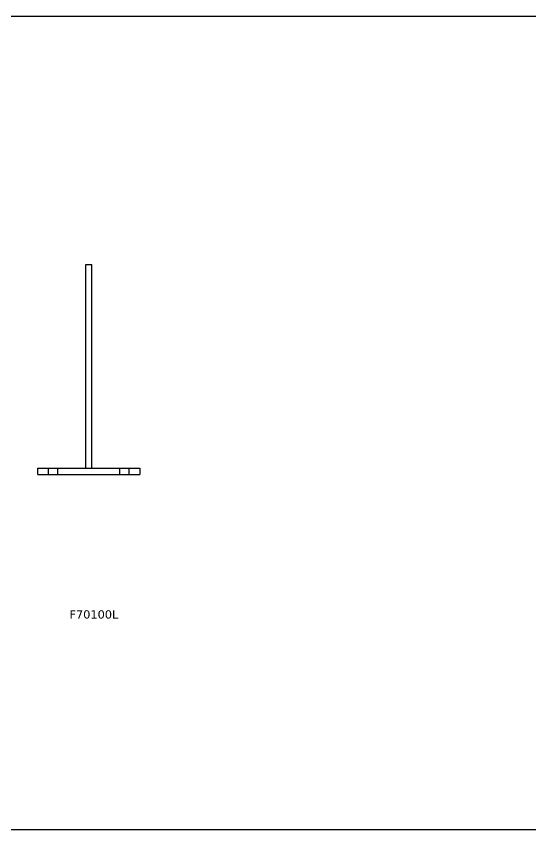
# Model space of a CAD drawing. Header units: millimetres. Extents: x 111849 to 113968, y -11137 to -9484.
# Drawn here: x 112862 to 113367, y -11137 to -10339 of the extents above; entities that cross this region are included whole.
import ezdxf

# ---------------------------------------------------------------- set-up
doc = ezdxf.new("R2010")
doc.units = ezdxf.units.MM
doc.linetypes.add('ACAD_ISO02W100', pattern=[15, 12, -3])
doc.layers.add('_RB_product', color=7, linetype='Continuous')
doc.layers.add('_RB_text', color=7, linetype='Continuous')
doc.styles.add('textstyle21', font='')
doc.styles.get('textstyle21').set_extended_font_data('Verdana')

# ---------------------------------------------------------------- blocks, each defined once
blk = doc.blocks.new('F70100L_lateral')
at = {"layer": '_RB_product'}
for p, q in [((112930.64, -10582.3), (112936.64, -10582.3)), ((112930.64, -10782.3), (112930.64, -10582.3)), ((112936.64, -10782.3), (112936.64, -10582.3)), ((112883.64, -10782.3), (112983.64, -10782.3)), ((112883.64, -10788.3), (112883.64, -10782.3)), ((112983.64, -10782.3), (112983.64, -10788.3)), ((112883.64, -10788.3), (112983.64, -10788.3))]:
    blk.add_line(p, q, dxfattribs=at)
at = {"layer": '_RB_product', "linetype": 'ACAD_ISO02W100', "ltscale": 0.15}
for p, q in [((112894.14, -10788.3), (112894.14, -10782.3)), ((112903.14, -10788.3), (112903.14, -10782.3)), ((112964.14, -10788.3), (112964.14, -10782.3)), ((112973.14, -10788.3), (112973.14, -10782.3))]:
    blk.add_line(p, q, dxfattribs=at)

msp = doc.modelspace()

# ---------------------------------------------------------------- linework, layer by layer
msp.add_lwpolyline([(112477.24, -10338.77), (113967.82, -10338.77), (113967.82, -11137.05), (112477.24, -11137.05)], close=True)

# ---------------------------------------------------------------- block references
at = {"layer": '_RB_text'}
msp.add_blockref('F70100L_lateral', (0, 0), dxfattribs=at)

# ---------------------------------------------------------------- texts
at = {"layer": '_RB_text', "insert": (112785.39, -10921.71), "char_height": 8.1, "width": 306.3237, "attachment_point": 1, "style": 'textstyle21'}
msp.add_mtext('\\pxqc;{\\C0;F70100L}', dxfattribs=at)

doc.saveas('drawing.dxf')
